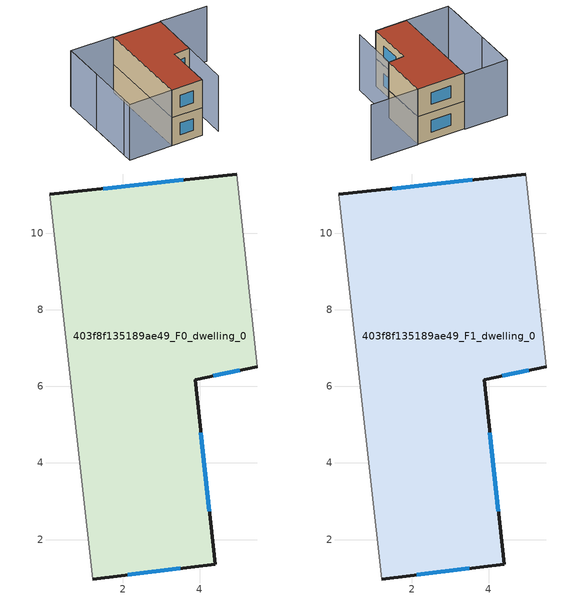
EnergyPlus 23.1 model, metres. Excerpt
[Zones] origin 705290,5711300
403f8f135189ae49_F0_dwelling_0
 floor ground (EU_floor_Construction): 4.97,11.55 5.51,6.51 3.89,6.18 4.41,1.36 1.21,0.97 0.08,11.01 z0
 wall outside (EU_wall_Construction): 1.21,0.97 4.41,1.36 3.89,6.18 5.51,6.51 / 4.97,11.55 0.08,11.01 z0:3
 wall adiabatic (EU_wall_Construction): 0.08,11.01 1.21,0.97 / 5.51,6.51 4.97,11.55 z0:3
 window (EU_Window_Construction): 2.13,1.08 3.49,1.25 / 3.57,11.39 1.49,11.17 / 4.35,6.27 5.04,6.42 / 4.26,2.74 4.03,4.79 z0.86:2.14
403f8f135189ae49_F1_dwelling_0
 floor to 403f8f135189ae49_F0_dwelling_0 (EU_floor_Construction): 4.97,11.55 5.51,6.51 3.88,6.18 4.41,1.36 1.21,0.97 0.08,11.01 z3
 wall outside (EU_wall_Construction): 1.21,0.97 4.41,1.36 3.89,6.18 5.51,6.51 / 4.97,11.55 0.08,11.01 z3:6
 wall adiabatic (EU_wall_Construction): 0.08,11.01 1.21,0.97 / 5.51,6.51 4.97,11.55 z3:6
 window (EU_Window_Construction): 2.13,1.08 3.49,1.25 / 3.57,11.39 1.49,11.17 / 4.35,6.27 5.04,6.42 / 4.26,2.74 4.03,4.79 z3.86:5.14
 roof outside (EU_roof_Construction): 4.41,1.36 3.89,6.18 5.51,6.51 4.97,11.55 0.08,11.01 1.21,0.97 z6
shading: -4.32,10.62 -3.35,1.43 / 6.01,1.34 4.97,11.61 / 4.97,11.61 9.83,12.1 / 0.07,11.12 1.22,0.93 / 1.22,0.93 -3.2,0.44 / -3.2,0.44 -4.35,10.62 / -4.35,10.62 0.07,11.12 z0:6
[Building]
EU S2 Campaign: North Axis=0; Terrain=City; Solar Distribution=FullExterior
[Site:Location]
London: Latitude=51.5; Longitude=-0.5; Time Zone=0; Elevation=25
[SizingPeriod:WeatherFileDays]
AnnualSizingPeriod: Begin Month=1; Begin Day of Month=1; End Month=12; End Day of Month=31; Day of Week for Start Day=Monday; Use Weather File Daylight Saving Period=No; Use Weather File Rain and Snow Indicators=No
[MATERIAL]
EU_InternalMass_Material: Roughness=MediumRough; Thickness=0.1; Conductivity=1; Density=1800; Specific Heat=900; Thermal Absorptance=0.9; Solar Absorptance=0.7; Visible Absorptance=0.7
[MATERIAL:NOMASS] Roughness=MediumRough; Thermal Absorptance=0.9; Solar Absorptance=0.7; Visible Absorptance=0.7
Name | Thermal Resistance
EU_wall_NoMass | 2.78369
EU_roof_NoMass | 4.4539
EU_floor_NoMass | 3.71158
[WINDOWMATERIAL:SIMPLEGLAZINGSYSTEM]
EU_Window_SimpleGlazing: UFactor=1.70637; Solar Heat Gain Coefficient=0.72; Visible Transmittance=0.72
[CONSTRUCTION]
EU_wall_Construction: EU_wall_NoMass
EU_roof_Construction: EU_roof_NoMass
EU_floor_Construction: EU_floor_NoMass
EU_Window_Construction: EU_Window_SimpleGlazing
EU_InternalMass_Construction: EU_InternalMass_Material
[ZONE] Type=1; Multiplier=1; Ceiling Height=autocalculate; Volume=123.555; Floor Area=autocalculate; Part of Total Floor Area=Yes
403f8f135189ae49_F0_dwelling_0; 403f8f135189ae49_F1_dwelling_0
[INTERNALMASS] Construction=EU_InternalMass_Construction; Surface Area=41.185
Name | Zone or ZoneList
403f8f135189ae49_F0_dwelling_0_EU_InternalMass | 403f8f135189ae49_F0_dwelling_0
403f8f135189ae49_F1_dwelling_0_EU_InternalMass | 403f8f135189ae49_F1_dwelling_0
[OTHEREQUIPMENT] Fuel Type=Electricity; Design Level Calculation Method=Watts/Area; Power per Zone Floor Area=1; Fraction Latent=0; Fraction Radiant=0; Fraction Lost=0; Carbon Dioxide Generation Rate=0; EndUse Subcategory=EU_Step8_InternalGains
Name | Zone or ZoneList or Space or SpaceList | Schedule
EU_Step8_InternalGain_403f8f135189ae49_F0_dwelling_0_f000 | 403f8f135189ae49_F0_dwelling_0 | EU_Step8_GainSchedule_403f8f135189ae49_F0_dwelling_0_f000
EU_Step8_InternalGain_403f8f135189ae49_F1_dwelling_0_f000 | 403f8f135189ae49_F1_dwelling_0 | EU_Step8_GainSchedule_403f8f135189ae49_F1_dwelling_0_f000
[ZONEVENTILATION:DESIGNFLOWRATE] Schedule=EU_AlwaysOn; Design Flow Rate Calculation Method=AirChanges/Hour; Air Changes per Hour=0.449045; Ventilation Type=Natural; Fan Pressure Rise=0; Fan Total Efficiency=1; Constant Term Coefficient=1; Temperature Term Coefficient=0; Velocity Term Coefficient=0; Velocity Squared Term Coefficient=0; Minimum Indoor Temperature=-100; Maximum Indoor Temperature=100; Delta Temperature=-100; Minimum Outdoor Temperature=-100; Maximum Outdoor Temperature=100; Maximum Wind Speed=40
Name | Zone or ZoneList or Space or SpaceList
EU_ConstantAir_403f8f135189ae49_F0_dwelling_0 | 403f8f135189ae49_F0_dwelling_0
EU_ConstantAir_403f8f135189ae49_F1_dwelling_0 | 403f8f135189ae49_F1_dwelling_0
[HVACTEMPLATE:THERMOSTAT] Constant Heating Setpoint=20; Constant Cooling Setpoint=50
EU_HeatOnly_403f8f135189ae49_F0_dwelling_0; EU_HeatOnly_403f8f135189ae49_F1_dwelling_0
[HVACTEMPLATE:ZONE:IDEALLOADSAIRSYSTEM] System Availability Schedule=EU_AlwaysOn; Maximum Heating Supply Air Temperature=50; Minimum Cooling Supply Air Temperature=13; Maximum Heating Supply Air Humidity Ratio=0.0156; Minimum Cooling Supply Air Humidity Ratio=0.0077; Heating Limit=NoLimit; Cooling Limit=NoLimit; Heating Availability Schedule=EU_AlwaysOn; Cooling Availability Schedule=EU_CoolingOff; Dehumidification Control Type=ConstantSensibleHeatRatio; Cooling Sensible Heat Ratio=0.7; Dehumidification Setpoint=60; Humidification Control Type=None; Humidification Setpoint=30; Outdoor Air Method=None; Outdoor Air Flow Rate per Person=0.00944; Outdoor Air Flow Rate per Zone Floor Area=0; Outdoor Air Flow Rate per Zone=0; Demand Controlled Ventilation Type=None; Outdoor Air Economizer Type=NoEconomizer; Heat Recovery Type=None; Sensible Heat Recovery Effectiveness=0.7; Latent Heat Recovery Effectiveness=0.65
Name | Template Thermostat
403f8f135189ae49_F0_dwelling_0 | EU_HeatOnly_403f8f135189ae49_F0_dwelling_0
403f8f135189ae49_F1_dwelling_0 | EU_HeatOnly_403f8f135189ae49_F1_dwelling_0
[SIZING:ZONE] Zone Cooling Design Supply Air Temperature Input Method=SupplyAirTemperature; Zone Cooling Design Supply Air Temperature=13; Zone Heating Design Supply Air Temperature Input Method=SupplyAirTemperature; Zone Heating Design Supply Air Temperature=50; Zone Cooling Design Supply Air Humidity Ratio=0.008; Zone Heating Design Supply Air Humidity Ratio=0.008; Cooling Design Air Flow Method=DesignDay; Cooling Design Air Flow Rate=0; Cooling Minimum Air Flow per Zone Floor Area=0.000762; Cooling Minimum Air Flow=0; Cooling Minimum Air Flow Fraction=0.2; Heating Design Air Flow Method=DesignDay; Heating Design Air Flow Rate=0; Heating Maximum Air Flow per Zone Floor Area=0.002032; Heating Maximum Air Flow=0.141576; Heating Maximum Air Flow Fraction=0.3; Account for Dedicated Outdoor Air System=No; Dedicated Outdoor Air System Control Strategy=NeutralSupplyAir; Dedicated Outdoor Air Low Setpoint Temperature for Design=autosize; Dedicated Outdoor Air High Setpoint Temperature for Design=autosize; Zone Load Sizing Method=Sensible Load Only No Latent Load; Zone Latent Cooling Design Supply Air Humidity Ratio Input Method=HumidityRatioDifference; Zone Cooling Design Supply Air Humidity Ratio Difference=0.005; Zone Latent Heating Design Supply Air Humidity Ratio Input Method=HumidityRatioDifference; Zone Humidification Design Supply Air Humidity Ratio Difference=0.005
403f8f135189ae49_F0_dwelling_0; 403f8f135189ae49_F1_dwelling_0
[SCHEDULE:CONSTANT]
Name | Hourly Value
EU_AlwaysOn | 1
EU_CoolingOff | 0
[SCHEDULE:FILE] Column Number=1; Rows to Skip at Top=0; Number of Hours of Data=8760; Column Separator=Comma; Interpolate to Timestep=No; Minutes per Item=60; Adjust Schedule for Daylight Savings=Yes
Name | File
EU_Step8_GainSchedule_403f8f135189ae49_F0_dwelling_0_f000 | ../../schedules/403f8f135189ae49/403f8f135189ae49_F0_dwelling_0_f000_gain.csv
EU_Step8_GainSchedule_403f8f135189ae49_F1_dwelling_0_f000 | ../../schedules/403f8f135189ae49/403f8f135189ae49_F1_dwelling_0_f000_gain.csv
